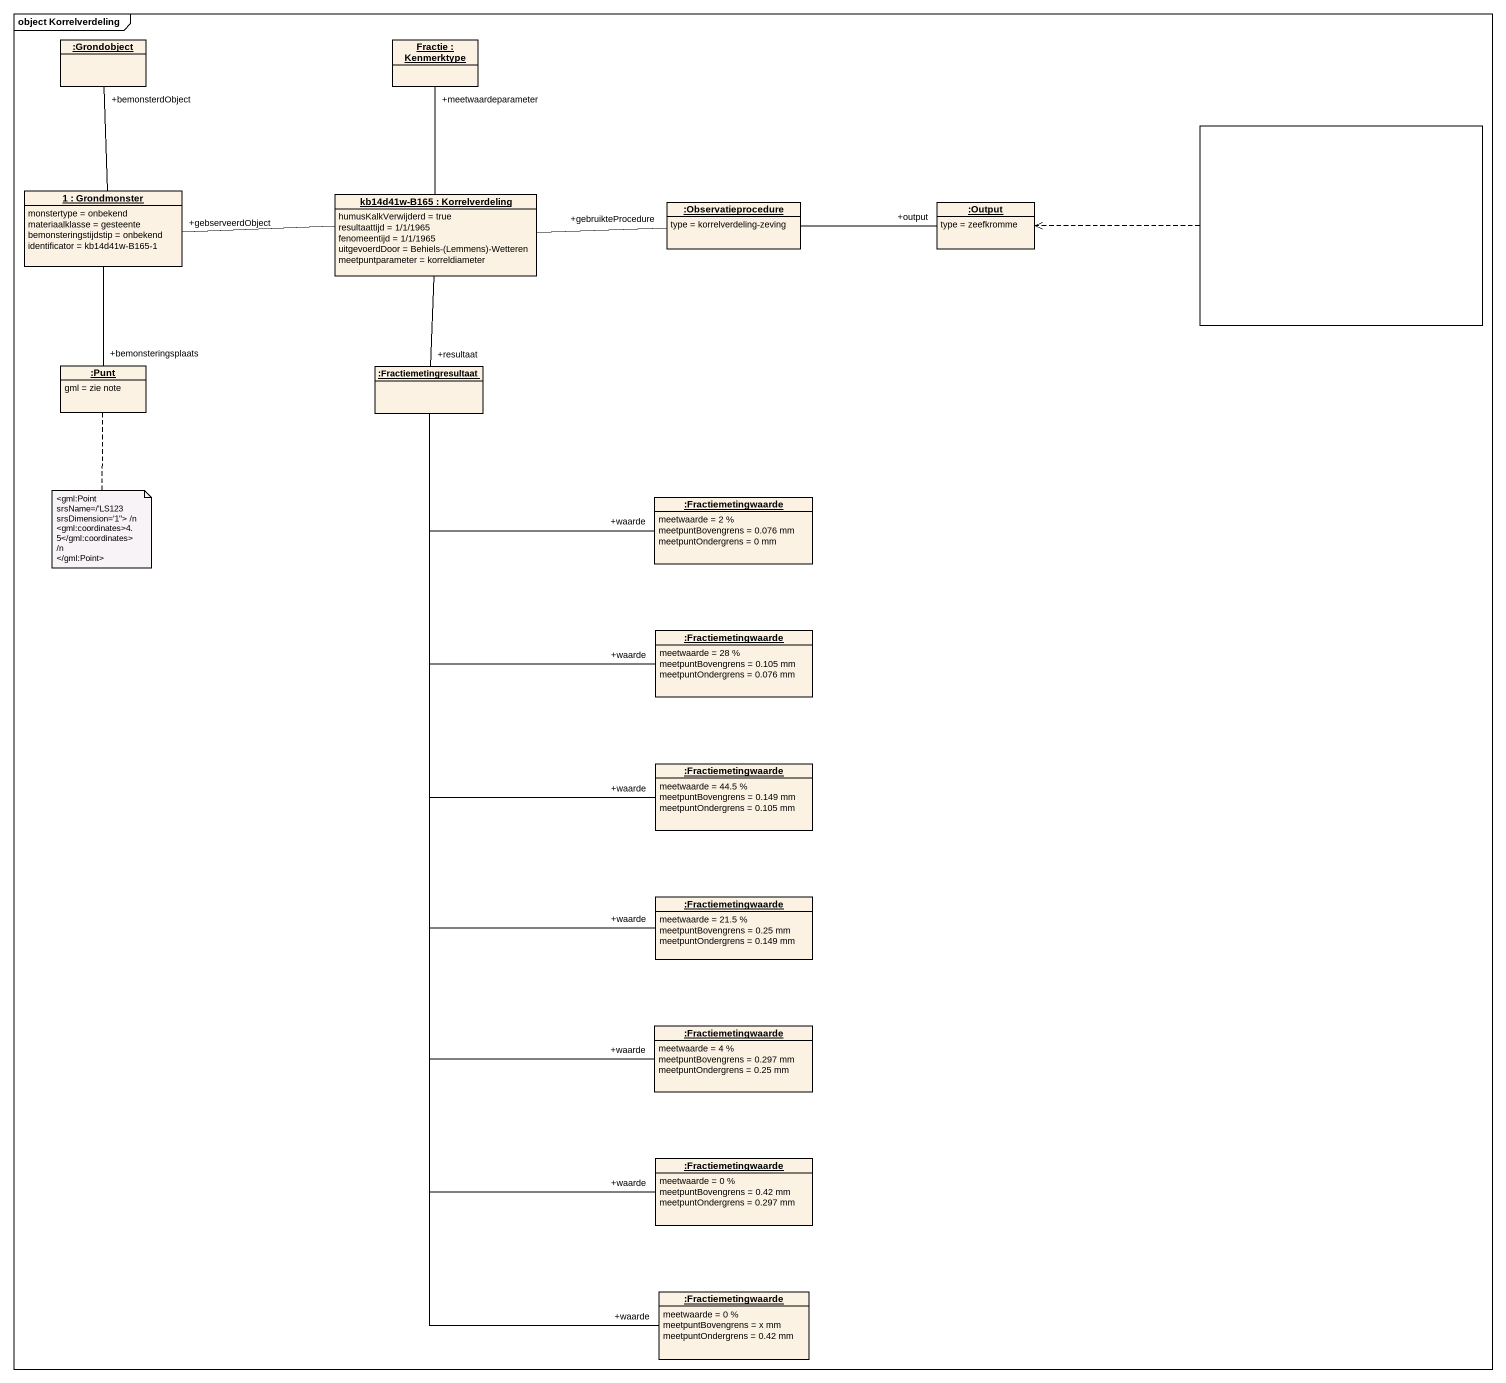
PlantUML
@startuml
mainframe object Korrelverdeling
allowmixing
hide circle
hide empty members
object ":Grondobject" as Grondobject
object "Fractie : Kenmerktype" as Fractie
rectangle " " as rectangle1
object "1 : Grondmonster" as o1 {
  monstertype = onbekend
  materiaalklasse = gesteente
  bemonsteringstijdstip = onbekend
  identificator = kb14d41w-B165-1
}
object "kb14d41w-B165 : Korrelverdeling" as kb14d41w_B165 {
  humusKalkVerwijderd = true
  resultaattijd = 1/1/1965
  fenomeentijd = 1/1/1965
  uitgevoerdDoor = Behiels-(Lemmens)-Wetteren
  meetpuntparameter = korreldiameter
}
object ":Observatieprocedure" as Observatieprocedure {
  type = korrelverdeling-zeving
}
object ":Output" as Output {
  type = zeefkromme
}
object ":Punt" as Punt {
  gml = zie note
}
object ":Fractiemetingresultaat" as Fractiemetingresultaat
object ":Fractiemetingwaarde" as Fractiemetingwaarde {
  meetwaarde = 2 %
  meetpuntBovengrens = 0.076 mm
  meetpuntOndergrens = 0 mm
}
object ":Fractiemetingwaarde" as Fractiemetingwaarde_2 {
  meetwaarde = 28 %
  meetpuntBovengrens = 0.105 mm
  meetpuntOndergrens = 0.076 mm
}
object ":Fractiemetingwaarde" as Fractiemetingwaarde_3 {
  meetwaarde = 44.5 %
  meetpuntBovengrens = 0.149 mm
  meetpuntOndergrens = 0.105 mm
}
object ":Fractiemetingwaarde" as Fractiemetingwaarde_4 {
  meetwaarde = 21.5 %
  meetpuntBovengrens = 0.25 mm
  meetpuntOndergrens = 0.149 mm
}
object ":Fractiemetingwaarde" as Fractiemetingwaarde_5 {
  meetwaarde = 4 %
  meetpuntBovengrens = 0.297 mm
  meetpuntOndergrens = 0.25 mm
}
object ":Fractiemetingwaarde" as Fractiemetingwaarde_6 {
  meetwaarde = 0 %
  meetpuntBovengrens = 0.42 mm
  meetpuntOndergrens = 0.297 mm
}
object ":Fractiemetingwaarde" as Fractiemetingwaarde_7 {
  meetwaarde = 0 %
  meetpuntBovengrens = x mm
  meetpuntOndergrens = 0.42 mm
}
rectangle1 .left.> Output
o1 -up- "+bemonsterdObject" Grondobject
o1 -- "+bemonsteringsplaats" Punt
kb14d41w_B165 -up- "+meetwaardeparameter" Fractie
kb14d41w_B165 -left- "+gebserveerdObject" o1
kb14d41w_B165 -right- "+gebruikteProcedure" Observatieprocedure
kb14d41w_B165 -- "+resultaat" Fractiemetingresultaat
Observatieprocedure -right- "+output" Output
Fractiemetingresultaat -right- "+waarde" Fractiemetingwaarde
Fractiemetingresultaat -- "+waarde" Fractiemetingwaarde_2
Fractiemetingresultaat -- "+waarde" Fractiemetingwaarde_3
Fractiemetingresultaat -- "+waarde" Fractiemetingwaarde_4
Fractiemetingresultaat -- "+waarde" Fractiemetingwaarde_5
Fractiemetingresultaat -- "+waarde" Fractiemetingwaarde_6
Fractiemetingresultaat -- "+waarde" Fractiemetingwaarde_7
note bottom of Punt
  <gml:Point srsName=/'LS123 srsDimension='1''> /n
  <gml:coordinates>4.5</gml:coordinates> /n
  </gml:Point>
end note
@enduml
